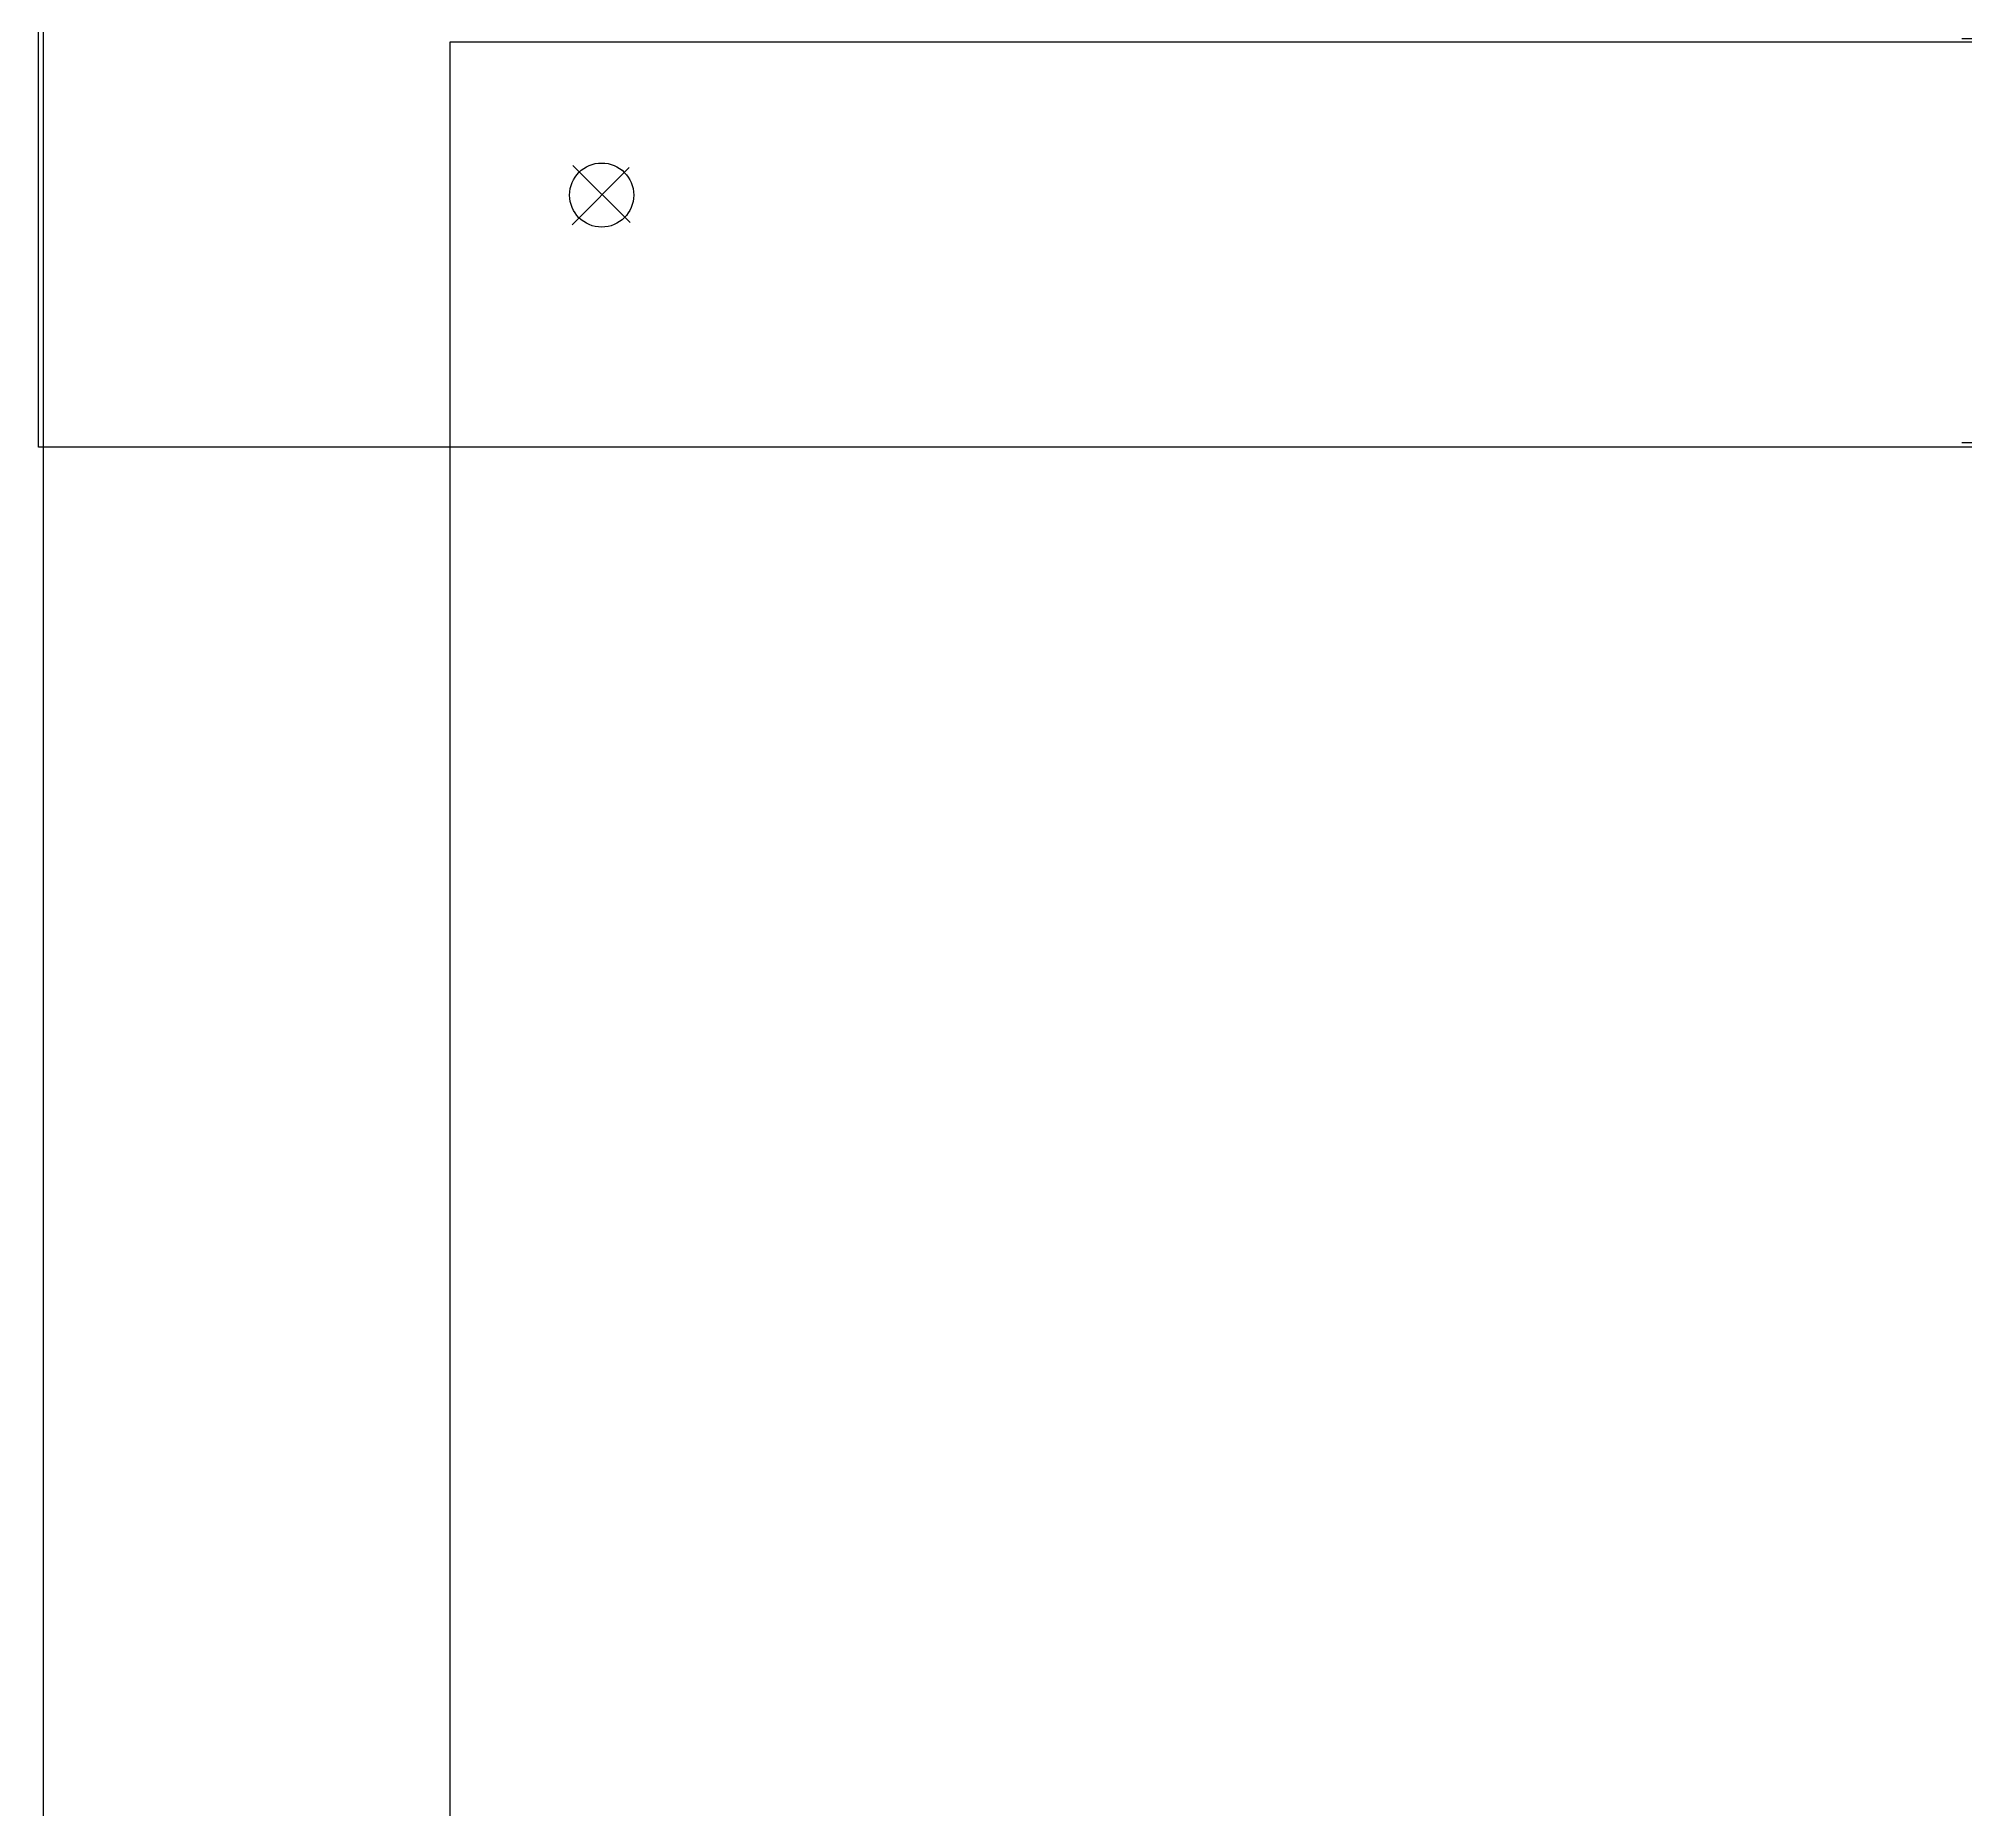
# Model space of a CAD drawing. Header units: inches. Extents: x 29 to 259, y -345 to 12.
# Drawn here: x 29.1 to 124.4, y -257.1 to -169.4 of the extents above; entities that cross this region are included whole.
import ezdxf

# ---------------------------------------------------------------- set-up
doc = ezdxf.new("R2010")
doc.units = ezdxf.units.IN
doc.header["$MEASUREMENT"] = 0
doc.layers.add('Holes', color=7, linetype='Continuous', plot=False)
doc.layers.add('Measurements', color=7, linetype='Continuous')
doc.styles.get("Standard").update_dxf_attribs({"font": 'arial.ttf'})
doc.dimstyles.get("Standard").update_dxf_attribs({"dimtxt": 0.18, "dimasz": 0.18, "dimexe": 0.18, "dimexo": 0.0625, "dimgap": 0.09, "dimtad": 0, "dimtih": 1, "dimtoh": 1, "dimdec": 4, "dimzin": 0, "dimdsep": 46, "dimtxsty": 'Standard', "dimcen": 0.09, "dimadec": 0, "dimazin": 0, "dimtfac": 1, "dimtdec": 4, "dimtofl": 0, "dimtmove": 0, "dimatfit": 3, "dimfxl": 1, "dimtolj": 1, "dimtzin": 0, "dimarcsym": 0})

# ---------------------------------------------------------------- blocks, each defined once
blk = doc.blocks.new('*D4')
at = {"layer": 'Defpoints', "color": 0, "transparency": 16777216}
for p in [(124.204, -169.389), (124.204, -189.389), (258.52, -189.389)]:
    blk.add_point(p, dxfattribs=at)
at = {"layer": 'Measurements', "color": 0, "lineweight": -2, "transparency": 16777216}
for p, q in [((124.267, -169.389), (258.7, -169.389)), ((258.52, -169.569), (258.52, -174.141)), ((258.52, -189.209), (258.52, -174.505)), ((124.267, -189.389), (258.7, -189.389))]:
    blk.add_line(p, q, dxfattribs=at)
at = {"layer": 'Measurements', "color": 0, "transparency": 16777216}
for points in [[(258.49, -169.569), (258.55, -169.569), (258.52, -169.389)], [(258.49, -189.209), (258.55, -189.209), (258.52, -189.389)]]:
    blk.add_solid(points, dxfattribs=at)
at = {"layer": 'Measurements', "color": 0, "transparency": 16777216, "insert": (258.52, -174.323), "char_height": 0.18, "attachment_point": 5}
blk.add_mtext('\\A1;2cm', dxfattribs=at)

msp = doc.modelspace()

# ---------------------------------------------------------------- linework, layer by layer
for points in [[(29.06887, -9.61101), (209.06887, -9.61101), (209.06887, -189.61101), (29.06887, -189.61101)], [(29.31664, -149.78973), (209.31664, -149.78973), (209.31664, -329.78973), (29.31664, -329.78973)]]:
    msp.add_lwpolyline(points, close=True)
at = {"color": 252, "true_color": 0x939598}
msp.add_lwpolyline([(49.44586, -169.55393), (189.44586, -169.55393), (189.44586, -309.55393), (49.44586, -309.55393)], close=True, dxfattribs=at)
at = {"layer": 'Holes', "color": 143, "true_color": 0x7aafdf}
for p, q in [((55.47951, -178.60616), (58.29729, -175.76713)), ((58.3587, -178.49086), (55.51966, -175.67308))]:
    msp.add_line(p, q, dxfattribs=at)
msp.add_circle((56.94171, -177.13293), 1.5875, dxfattribs=at)

# ---------------------------------------------------------------- dimensions: what is measured, and where the dimension line sits
at = {"layer": 'Measurements', "color": 240, "true_color": 0xed1f24}
dim = msp.add_linear_dim(base=(258.51988, -189.38924), p1=(124.20439, -169.38924), p2=(124.20439, -189.38924), angle=90, text='2cm', dimstyle='Standard', dxfattribs=at)
dim.commit()
dim.dimension.update_dxf_attribs({"geometry": '*D4', "text_midpoint": (258.51988, -174.32333), "dimtype": 160})

doc.saveas('drawing.dxf')
